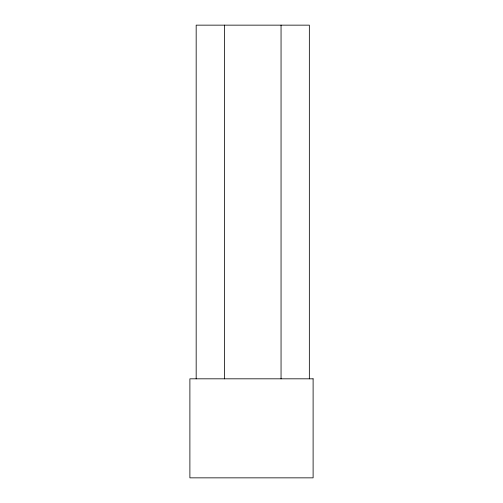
<?xml version="1.0" encoding="UTF-8"?>
<svg xmlns="http://www.w3.org/2000/svg" width="503" height="503" viewBox="0 0 503 503"><rect width="100%" height="100%" fill="white"/><g stroke="black" fill="none" stroke-linecap="round" stroke-linejoin="round"><path stroke-width="0.75" d="M309.345 378.822L309.345 25.15L196.17 25.15L196.17 378.822M281.051 25.15L281.051 378.822M224.464 25.15L224.464 378.822M313.111 378.822L189.889 378.822L189.889 477.85L313.111 477.85L313.111 378.822"/></g></svg>
